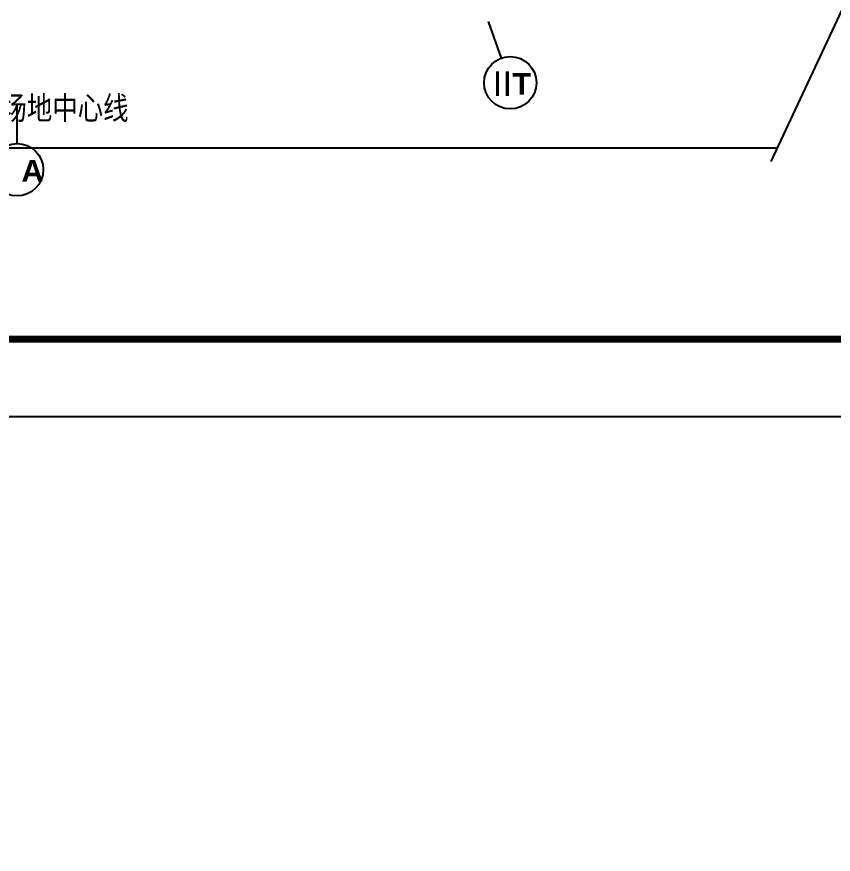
# Model space of a CAD drawing. Extents: x 23317406 to 24383751, y 42324270 to 43451021.
# Drawn here: x 23997363 to 24018388, y 42850252 to 42871820 of the extents above; entities that cross this region are included whole.
import ezdxf

# ---------------------------------------------------------------- set-up
doc = ezdxf.new("R2010")
doc.units = 0
doc.header["$MEASUREMENT"] = 0
doc.layers.get('0').update_dxf_attribs({"linetype": 'CONTINUOUS'})
for name, color, linetype in [('FRAME', 7, 'CONTINUOUS'), ('场地', 5, 'CONTINUOUS'), ('墙', 7, 'CONTINUOUS'), ('汉字', 7, 'CONTINUOUS'), ('辅助件', 9, 'CONTINUOUS')]:
    doc.layers.add(name, color=color, linetype=linetype)
doc.styles.add('Q1', font='SimSun.ttf', dxfattribs={"width": 0.8, "height": 450})
doc.styles.add('T-SG-01$0$Arial', font='ARIALBD.TTF')

msp = doc.modelspace()

# ---------------------------------------------------------------- linework, layer by layer
for p, q in [((24009497.88356, 42871694.60235), (24009839.90371, 42870754.90973)), ((23997370, 42868556.12926), (23997370, 42869556.12926))]:
    msp.add_line(p, q)
at = {"color": 2}
for centre in [(24010070.7673, 42870120.61721), (23997370, 42867881.12926)]:
    msp.add_circle(centre, 675, dxfattribs=at)
at = {"layer": 'FRAME'}
msp.add_lwpolyline([(23897901.89778, 42861519.9814), (23897901.89778, 43029719.9814), (24135701.89778, 43029719.9814), (24135701.89778, 42861519.9814)], close=True, dxfattribs=at)
at = {"layer": 'FRAME', "const_width": 180}
msp.add_lwpolyline([(23902901.89778, 42863519.9814), (23902901.89778, 43027719.9814), (24133701.89778, 43027719.9814), (24133701.89778, 42863519.9814)], close=True, dxfattribs=at)
at = {"layer": '场地'}
msp.add_lwpolyline([(24025931.1914, 42868093.93648), (24026284.47432, 42872945.68857), (24019044.70432, 42872945.68857), (24016782.29516, 42868093.93648)], dxfattribs=at)
at = {"layer": '墙', "ltscale": 5000}
for start, end in [(67.1172342395, 67.1172342395), (66.2587266313, 66.2587266313), (64.4772342395, 64.4772342395), (64.9387266313, 64.9387266313)]:
    msp.add_arc((23850578.58196, 42857442.58139), 533172.67138, start, end, dxfattribs=at)
at = {"layer": '墙'}
for centre, start, end in [((23850634.74669, 42857737.27781), 79.4743453394, 79.4743453394), ((23850639.30178, 42857736.37231), 78.1227654233, 78.1227654233), ((23850644.55659, 42857735.23786), 77.5606287088, 77.5606287088), ((23850649.0789, 42857734.18074), 76.2090487927, 76.2090487927)]:
    msp.add_arc(centre, 530172.67138, start, end, dxfattribs=at)
at = {"layer": '辅助件', "extrusion": (0, 0, -1)}
msp.add_line((23977793.68, 42868445.68889), (24016946.32078, 42868445.69056), dxfattribs=at)

# ---------------------------------------------------------------- texts
at = {"color": 3, "style": 'T-SG-01$0$Arial'}
for s, height, p in [('Ⅱ', 637.5, (24009434.97221, 42869778.04809)), ('T', 562.5, (24010126.4099, 42869809.54796)), ('A', 562.5, (23997484.1426, 42867570.06001))]:
    msp.add_text(s, height=height, dxfattribs=at).set_placement(p)
at = {"layer": '汉字', "color": 0, "style": 'Q1', "width": 0.8}
msp.add_text('决赛场地中心线', height=600, dxfattribs=at).set_placement((23995657.90254, 42869170.52559))

doc.saveas('drawing.dxf')
